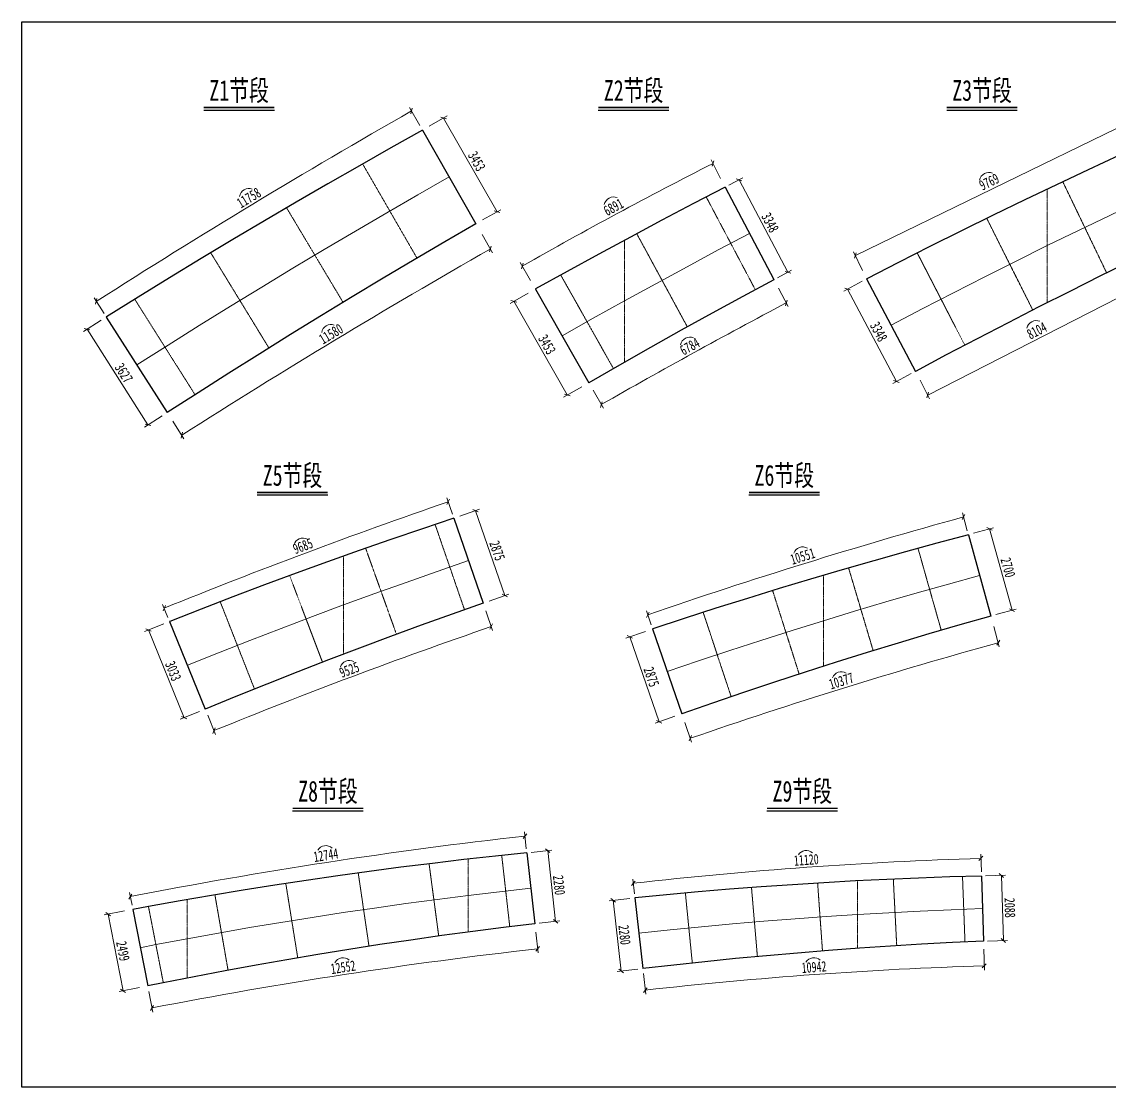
# Model space of a CAD drawing. Header units: millimetres. Extents: x -107417 to 789443, y 114680 to 345248.
# Drawn here: x -60167 to -25354, y 271695 to 305802 of the extents above; entities that cross this region are included whole.
import ezdxf
from ezdxf.enums import TextEntityAlignment as Align

# ---------------------------------------------------------------- set-up
doc = ezdxf.new("R2010")
doc.units = ezdxf.units.MM
doc.linetypes.add('CENTER2', pattern=[28.575, 19.05, -3.175, 3.175, -3.175])
doc.linetypes.add('DASHED', pattern=[0.75, 0.5, -0.25])
doc.layers.get('Defpoints').update_dxf_attribs({"color": 8})
for name, color, linetype, lineweight in [('中心线', 2, 'CENTER2', 15), ('标注', 4, 'Continuous', 13), ('标注线及字体', 2, 'Continuous', 15), ('桥 构造粗实', 1, 'Continuous', 30), ('细实线', 4, 'Continuous', 15), ('虚线', 7, 'DASHED', 15)]:
    doc.layers.add(name, color=color, linetype=linetype, lineweight=lineweight)
doc.styles.add('111', font='仿宋_GB2312.TTF', dxfattribs={"width": 0.7})
doc.dimstyles.new('200', dxfattribs={"dimscale": 0, "dimtxt": 2.5, "dimasz": 1, "dimexe": 1, "dimexo": 1, "dimgap": 0.6, "dimtad": 1, "dimdec": 0, "dimdsep": 46, "dimtxsty": '111', "dimblk": 'OBLIQUE', "dimcen": 0, "dimclrd": 4, "dimclre": 4, "dimclrt": 4, "dimadec": 1, "dimazin": 2, "dimtfac": 1, "dimtdec": 0, "dimtix": 1, "dimtmove": 2, "dimatfit": 3, "dimfxl": 4, "dimfxlon": 1, "dimtolj": 1, "dimlwd": -1, "dimlwe": -1, "dimarcsym": 0})

# ---------------------------------------------------------------- blocks, each defined once
blk = doc.blocks.new('_Oblique')
at = {"color": 0, "linetype": 'ByBlock', "lineweight": -2}
blk.add_line((-0.5, -0.5), (0.5, 0.5), dxfattribs=at)
blk = doc.blocks.new('*D18')
at = {"layer": 'Defpoints', "color": 0, "transparency": 16777216}
for p in [(-47340, 302332), (-44952, 299720), (-45630, 299333)]:
    blk.add_point(p, dxfattribs=at)
at = {"layer": '细实线', "color": 4, "transparency": 16777216}
for p, q in [((-47126, 302455), (-46547, 302785)), ((-46662, 302719), (-44952, 299720)), ((-45415, 299456), (-44836, 299786))]:
    blk.add_line(p, q, dxfattribs=at)
at = {"layer": '细实线', "color": 4, "transparency": 16777216, "xscale": 133.3333333333333, "yscale": 133.3333333333333, "zscale": 133.3333333333333}
for p, rotation in [((-46662, 302719), 119.6981168062345), ((-44952, 299720), 299.6981168062345)]:
    blk.add_blockref('_Oblique', p, dxfattribs=dict(at, rotation=rotation))
at = {"layer": '细实线', "color": 4, "transparency": 16777216, "insert": (-45600, 301337), "char_height": 333.3, "attachment_point": 5, "rotation": 299.6981, "style": '111'}
blk.add_mtext('\\A1;3453', dxfattribs=at)
blk = doc.blocks.new('*D19')
at = {"layer": 'Defpoints', "color": 0, "transparency": 16777216}
for p in [(-57457, 296353), (-55509, 293293), (-56126, 292900)]:
    blk.add_point(p, dxfattribs=at)
at = {"layer": '细实线', "color": 4, "transparency": 16777216}
for p, q in [((-57625, 296246), (-58187, 295888)), ((-58075, 295960), (-56126, 292900)), ((-55676, 293187), (-56238, 292829))]:
    blk.add_line(p, q, dxfattribs=at)
at = {"layer": '细实线', "color": 4, "transparency": 16777216, "xscale": 133.3333333333333, "yscale": 133.3333333333333, "zscale": 133.3333333333333}
for p, rotation in [((-58075, 295960), 122.4945633641406), ((-56126, 292900), 302.4945633641406)]:
    blk.add_blockref('_Oblique', p, dxfattribs=dict(at, rotation=rotation))
at = {"layer": '细实线', "color": 4, "transparency": 16777216, "insert": (-56899, 294558), "char_height": 333.3, "attachment_point": 5, "rotation": 302.4946, "style": '111'}
blk.add_mtext('\\A1;3627', dxfattribs=at)
blk = doc.blocks.new('*D20')
at = {"layer": 'Defpoints', "color": 0, "transparency": 16777216}
for p in [(-47340, 302332), (-49259, 302043), (-45630, 299333), (-57461, 296351), (-55509, 293293)]:
    blk.add_point(p, dxfattribs=at)
at = {"layer": '细实线', "color": 4, "transparency": 16777216}
for p, q in [((-47426, 302482), (-47756, 303061)), ((-57533, 296463), (-57852, 296963))]:
    blk.add_line(p, q, dxfattribs=at)
blk.add_arc((69070, 98229), 235673, 119.69812, 122.56439, dxfattribs=at)
at = {"layer": '细实线', "color": 4, "transparency": 16777216, "xscale": 133.3333333333333, "yscale": 133.3333333333333, "zscale": 133.3333333333333}
for p, rotation in [((-47690, 302946), 29.69811680623577), ((-57781, 296851), 212.564390074306)]:
    blk.add_blockref('_Oblique', p, dxfattribs=dict(at, rotation=rotation))
at = {"layer": '细实线', "color": 4, "transparency": 16777216, "insert": (-52897, 300166), "char_height": 333.3, "attachment_point": 5, "rotation": 31.1313, "style": '111'}
blk.add_mtext('11758', dxfattribs=at)
blk = doc.blocks.new('*D21')
at = {"layer": 'Defpoints', "color": 0, "transparency": 16777216}
for p in [(-47340, 302332), (-45630, 299333), (-47175, 297368), (-57457, 296353), (-55509, 293293)]:
    blk.add_point(p, dxfattribs=at)
at = {"layer": '细实线', "color": 4, "transparency": 16777216}
for p, q in [((-45433, 298989), (-45103, 298410)), ((-55333, 293018), (-54975, 292456))]:
    blk.add_line(p, q, dxfattribs=at)
blk.add_arc((71934, 93207), 236366, 119.69812, 122.49456, dxfattribs=at)
at = {"layer": '细实线', "color": 4, "transparency": 16777216, "xscale": 133.3333333333333, "yscale": 133.3333333333333, "zscale": 133.3333333333333}
for p, rotation in [((-45169, 298526), 29.69811680623446), ((-55047, 292568), 212.4945633641403)]:
    blk.add_blockref('_Oblique', p, dxfattribs=dict(at, rotation=rotation))
at = {"layer": '细实线', "color": 4, "transparency": 16777216, "insert": (-50267, 295811), "char_height": 333.3, "attachment_point": 5, "rotation": 31.0963, "style": '111'}
blk.add_mtext('11580', dxfattribs=at)
blk = doc.blocks.new('*D22')
at = {"layer": 'Defpoints', "color": 0, "transparency": 16777216}
for p in [(-37653, 300505), (-35639, 297784), (-36087, 297547)]:
    blk.add_point(p, dxfattribs=at)
at = {"layer": '细实线', "color": 4, "transparency": 16777216}
for p, q in [((-37535, 300568), (-37088, 300805)), ((-37205, 300742), (-35639, 297784)), ((-35969, 297609), (-35521, 297846))]:
    blk.add_line(p, q, dxfattribs=at)
at = {"layer": '细实线', "color": 4, "transparency": 16777216, "xscale": 133.3333333333333, "yscale": 133.3333333333333, "zscale": 133.3333333333333}
for p, rotation in [((-37205, 300742), 117.8951063882122), ((-35639, 297784), 297.8951063882122)]:
    blk.add_blockref('_Oblique', p, dxfattribs=dict(at, rotation=rotation))
at = {"layer": '细实线', "color": 4, "transparency": 16777216, "insert": (-36211, 299375), "char_height": 333.3, "attachment_point": 5, "rotation": 297.8951, "style": '111'}
blk.add_mtext('\\A1;3348', dxfattribs=at)
blk = doc.blocks.new('*D23')
at = {"layer": 'Defpoints', "color": 0, "transparency": 16777216}
for p in [(-43725, 297247), (-42015, 294248), (-42704, 293855)]:
    blk.add_point(p, dxfattribs=at)
at = {"layer": '细实线', "color": 4, "transparency": 16777216}
for p, q in [((-43951, 297118), (-44530, 296788)), ((-44415, 296854), (-42704, 293855)), ((-42241, 294119), (-42820, 293789))]:
    blk.add_line(p, q, dxfattribs=at)
at = {"layer": '细实线', "color": 4, "transparency": 16777216, "xscale": 133.3333333333333, "yscale": 133.3333333333333, "zscale": 133.3333333333333}
for p, rotation in [((-44415, 296854), 119.6981168062361), ((-42704, 293855), 299.6981168062361)]:
    blk.add_blockref('_Oblique', p, dxfattribs=dict(at, rotation=rotation))
at = {"layer": '细实线', "color": 4, "transparency": 16777216, "insert": (-43352, 295472), "char_height": 333.3, "attachment_point": 5, "rotation": 299.6981, "style": '111'}
blk.add_mtext('\\A1;3453', dxfattribs=at)
blk = doc.blocks.new('*D24')
at = {"layer": 'Defpoints', "color": 0, "transparency": 16777216}
for p in [(-37653, 300505), (-41327, 299543), (-36140, 297519), (-43725, 297247), (-42015, 294248)]:
    blk.add_point(p, dxfattribs=at)
at = {"layer": '细实线', "color": 4, "transparency": 16777216}
for p, q in [((-37797, 300789), (-38098, 301384)), ((-43879, 297516), (-44209, 298095))]:
    blk.add_line(p, q, dxfattribs=at)
blk.add_arc((25559, 175769), 140690, 116.87442, 119.69812, dxfattribs=at)
at = {"layer": '细实线', "color": 4, "transparency": 16777216, "xscale": 133.3333333333333, "yscale": 133.3333333333333, "zscale": 133.3333333333333}
for p, rotation in [((-38038, 301265), 26.8744215149569), ((-44143, 297979), 209.6981168062361)]:
    blk.add_blockref('_Oblique', p, dxfattribs=dict(at, rotation=rotation))
at = {"layer": '细实线', "color": 4, "transparency": 16777216, "insert": (-41224, 299870), "char_height": 333.3, "attachment_point": 5, "rotation": 28.2863, "style": '111'}
blk.add_mtext('6891', dxfattribs=at)
blk = doc.blocks.new('*D25')
at = {"layer": 'Defpoints', "color": 0, "transparency": 16777216}
for p in [(-55436, 286607), (-54294, 283798), (-54968, 283524)]:
    blk.add_point(p, dxfattribs=at)
at = {"layer": '细实线', "color": 4, "transparency": 16777216}
for p, q in [((-55616, 286534), (-56233, 286283)), ((-56110, 286333), (-54968, 283524)), ((-54474, 283725), (-55092, 283474))]:
    blk.add_line(p, q, dxfattribs=at)
at = {"layer": '细实线', "color": 4, "transparency": 16777216, "xscale": 133.3333333333333, "yscale": 133.3333333333333, "zscale": 133.3333333333333}
for p, rotation in [((-56110, 286333), 112.1175368240467), ((-54968, 283524), 292.1175368240467)]:
    blk.add_blockref('_Oblique', p, dxfattribs=dict(at, rotation=rotation))
at = {"layer": '细实线', "color": 4, "transparency": 16777216, "insert": (-55318, 285019), "char_height": 333.3, "attachment_point": 5, "rotation": 292.1175, "style": '111'}
blk.add_mtext('\\A1;3033', dxfattribs=at)
blk = doc.blocks.new('*D26')
at = {"layer": 'Defpoints', "color": 0, "transparency": 16777216}
for p in [(-46334, 289912), (-44703, 287433), (-45396, 287194)]:
    blk.add_point(p, dxfattribs=at)
at = {"layer": '细实线', "color": 4, "transparency": 16777216}
for p, q in [((-46145, 289977), (-45514, 290195)), ((-45640, 290151), (-44703, 287433)), ((-45207, 287259), (-44577, 287477))]:
    blk.add_line(p, q, dxfattribs=at)
at = {"layer": '细实线', "color": 4, "transparency": 16777216, "xscale": 133.3333333333333, "yscale": 133.3333333333333, "zscale": 133.3333333333333}
for p, rotation in [((-45640, 290151), 109.031363218315), ((-44703, 287433), 289.031363218315)]:
    blk.add_blockref('_Oblique', p, dxfattribs=dict(at, rotation=rotation))
at = {"layer": '细实线', "color": 4, "transparency": 16777216, "insert": (-44946, 288870), "char_height": 333.3, "attachment_point": 5, "rotation": 289.0314, "style": '111'}
blk.add_mtext('\\A1;2875', dxfattribs=at)
blk = doc.blocks.new('*D27')
at = {"layer": 'Defpoints', "color": 0, "transparency": 16777216}
for p in [(-29865, 289382), (-28466, 286967), (-29145, 286779)]:
    blk.add_point(p, dxfattribs=at)
at = {"layer": '细实线', "color": 4, "transparency": 16777216}
for p, q in [((-29700, 289427), (-29058, 289605)), ((-29186, 289569), (-28466, 286967)), ((-28980, 286825), (-28338, 287003))]:
    blk.add_line(p, q, dxfattribs=at)
at = {"layer": '细实线', "color": 4, "transparency": 16777216, "xscale": 133.3333333333333, "yscale": 133.3333333333333, "zscale": 133.3333333333333}
for p, rotation in [((-29186, 289569), 105.4633105180133), ((-28466, 286967), 285.4633105180133)]:
    blk.add_blockref('_Oblique', p, dxfattribs=dict(at, rotation=rotation))
at = {"layer": '细实线', "color": 4, "transparency": 16777216, "insert": (-28596, 288332), "char_height": 333.3, "attachment_point": 5, "rotation": 285.4633, "style": '111'}
blk.add_mtext('\\A1;2700', dxfattribs=at)
blk = doc.blocks.new('*D28')
at = {"layer": 'Defpoints', "color": 0, "transparency": 16777216}
for p in [(-39973, 286366), (-39767, 283396), (-39036, 283648)]:
    blk.add_point(p, dxfattribs=at)
at = {"layer": '细实线', "color": 4, "transparency": 16777216}
for p, q in [((-40200, 286287), (-40831, 286070)), ((-40705, 286114), (-39767, 283396)), ((-39263, 283570), (-39893, 283352))]:
    blk.add_line(p, q, dxfattribs=at)
at = {"layer": '细实线', "color": 4, "transparency": 16777216, "xscale": 133.3333333333333, "yscale": 133.3333333333333, "zscale": 133.3333333333333}
for p, rotation in [((-40705, 286114), 109.031363218315), ((-39767, 283396), 289.031363218315)]:
    blk.add_blockref('_Oblique', p, dxfattribs=dict(at, rotation=rotation))
at = {"layer": '细实线', "color": 4, "transparency": 16777216, "insert": (-40010, 284832), "char_height": 333.3, "attachment_point": 5, "rotation": 289.0314, "style": '111'}
blk.add_mtext('\\A1;2875', dxfattribs=at)
blk = doc.blocks.new('*D31')
at = {"layer": 'Defpoints', "color": 0, "transparency": 16777216}
for p in [(-46334, 289912), (-49525, 289370), (-45400, 287193), (-55436, 286607), (-54294, 283798)]:
    blk.add_point(p, dxfattribs=at)
at = {"layer": '细实线', "color": 4, "transparency": 16777216}
for p, q in [((-46377, 290038), (-46557, 290561)), ((-55486, 286731), (-55658, 287153))]:
    blk.add_line(p, q, dxfattribs=at)
blk.add_arc((10413, 124583), 175350, 108.94409, 112.11754, dxfattribs=at)
at = {"layer": '细实线', "color": 4, "transparency": 16777216, "xscale": 133.3333333333333, "yscale": 133.3333333333333, "zscale": 133.3333333333333}
for p, rotation in [((-46513, 290435), 18.94408774414351), ((-55607, 287029), 202.1175368240472)]:
    blk.add_blockref('_Oblique', p, dxfattribs=dict(at, rotation=rotation))
at = {"layer": '细实线', "color": 4, "transparency": 16777216, "insert": (-51168, 289019), "char_height": 333.3, "attachment_point": 5, "rotation": 20.5308, "style": '111'}
blk.add_mtext('9685', dxfattribs=at)
blk = doc.blocks.new('*D32')
at = {"layer": 'Defpoints', "color": 0, "transparency": 16777216}
for p in [(-46334, 289912), (-45396, 287194), (-55436, 286607), (-48027, 285417), (-54294, 283798)]:
    blk.add_point(p, dxfattribs=at)
at = {"layer": '细实线', "color": 4, "transparency": 16777216}
for p, q in [((-45311, 286946), (-45094, 286316)), ((-54215, 283604), (-53964, 282986))]:
    blk.add_line(p, q, dxfattribs=at)
blk.add_arc((12275, 120001), 176065, 109.03136, 112.11754, dxfattribs=at)
at = {"layer": '细实线', "color": 4, "transparency": 16777216, "xscale": 133.3333333333333, "yscale": 133.3333333333333, "zscale": 133.3333333333333}
for p, rotation in [((-45137, 286442), 19.03136321831502), ((-54015, 283110), 202.1175368240472)]:
    blk.add_blockref('_Oblique', p, dxfattribs=dict(at, rotation=rotation))
at = {"layer": '细实线', "color": 4, "transparency": 16777216, "insert": (-49682, 285059), "char_height": 333.3, "attachment_point": 5, "rotation": 20.5745, "style": '111'}
blk.add_mtext('9525', dxfattribs=at)
blk = doc.blocks.new('*D33')
at = {"layer": 'Defpoints', "color": 0, "transparency": 16777216}
for p in [(-29865, 289382), (-33922, 288823), (-29147, 286779), (-39973, 286366), (-39036, 283648)]:
    blk.add_point(p, dxfattribs=at)
at = {"layer": '细实线', "color": 4, "transparency": 16777216}
for p, q in [((-29900, 289510), (-30057, 290078)), ((-40017, 286492), (-40172, 286942))]:
    blk.add_line(p, q, dxfattribs=at)
blk.add_arc((14596, 128167), 167823, 105.41796, 109.03136, dxfattribs=at)
at = {"layer": '细实线', "color": 4, "transparency": 16777216, "xscale": 133.3333333333333, "yscale": 133.3333333333333, "zscale": 133.3333333333333}
for p, rotation in [((-30021, 289950), 15.41796055504426), ((-40129, 286816), 199.031363218315)]:
    blk.add_blockref('_Oblique', p, dxfattribs=dict(at, rotation=rotation))
at = {"layer": '细实线', "color": 4, "transparency": 16777216, "insert": (-35170, 288691), "char_height": 333.3, "attachment_point": 5, "rotation": 17.2247, "style": '111'}
blk.add_mtext('10551', dxfattribs=at)
blk = doc.blocks.new('*D34')
at = {"layer": 'Defpoints', "color": 0, "transparency": 16777216}
for p in [(-29865, 289382), (-29145, 286779), (-39973, 286366), (-32215, 284973), (-39036, 283648)]:
    blk.add_point(p, dxfattribs=at)
at = {"layer": '细实线', "color": 4, "transparency": 16777216}
for p, q in [((-29051, 286439), (-28873, 285796)), ((-38940, 283369), (-38722, 282738))]:
    blk.add_line(p, q, dxfattribs=at)
blk.add_arc((15289, 126156), 165770, 105.46331, 109.03136, dxfattribs=at)
at = {"layer": '细实线', "color": 4, "transparency": 16777216, "xscale": 133.3333333333333, "yscale": 133.3333333333333, "zscale": 133.3333333333333}
for p, rotation in [((-28908, 285925), 15.46331051801299), ((-38766, 282865), 199.031363218315)]:
    blk.add_blockref('_Oblique', p, dxfattribs=dict(at, rotation=rotation))
at = {"layer": '细实线', "color": 4, "transparency": 16777216, "insert": (-33932, 284699), "char_height": 333.3, "attachment_point": 5, "rotation": 17.2473, "style": '111'}
blk.add_mtext('10377', dxfattribs=at)
blk = doc.blocks.new('*D37')
at = {"layer": 'Defpoints', "color": 0, "transparency": 16777216}
for p in [(-41234, 277679), (-40540, 277757), (-40284, 275492)]:
    blk.add_point(p, dxfattribs=at)
at = {"layer": '细实线', "color": 4, "transparency": 16777216}
for p, q in [((-40704, 277739), (-41367, 277664)), ((-40979, 275413), (-41234, 277679)), ((-40449, 275473), (-41111, 275399))]:
    blk.add_line(p, q, dxfattribs=at)
at = {"layer": '细实线', "color": 4, "transparency": 16777216, "xscale": 133.3333333333333, "yscale": 133.3333333333333, "zscale": 133.3333333333333}
for p, rotation in [((-41234, 277679), 96.43028203833688), ((-40979, 275413), 276.4302820383369)]:
    blk.add_blockref('_Oblique', p, dxfattribs=dict(at, rotation=rotation))
at = {"layer": '细实线', "color": 4, "transparency": 16777216, "insert": (-40870, 276573), "char_height": 333.3, "attachment_point": 5, "rotation": 276.4303, "style": '111'}
blk.add_mtext('\\A1;2280', dxfattribs=at)
blk = doc.blocks.new('*D38')
at = {"layer": 'Defpoints', "color": 0, "transparency": 16777216}
for p in [(-29444, 278457), (-29380, 276370), (-28742, 276390)]:
    blk.add_point(p, dxfattribs=at)
at = {"layer": '细实线', "color": 4, "transparency": 16777216}
for p, q in [((-29311, 278461), (-28672, 278480)), ((-28806, 278476), (-28742, 276390)), ((-29247, 276374), (-28608, 276394))]:
    blk.add_line(p, q, dxfattribs=at)
at = {"layer": '细实线', "color": 4, "transparency": 16777216, "xscale": 133.3333333333333, "yscale": 133.3333333333333, "zscale": 133.3333333333333}
for p, rotation in [((-28806, 278476), 91.76055921980644), ((-28742, 276390), 271.7605592198065)]:
    blk.add_blockref('_Oblique', p, dxfattribs=dict(at, rotation=rotation))
at = {"layer": '细实线', "color": 4, "transparency": 16777216, "insert": (-28535, 277440), "char_height": 333.3, "attachment_point": 5, "rotation": 271.7606, "style": '111'}
blk.add_mtext('\\A1;2088', dxfattribs=at)
blk = doc.blocks.new('*D57')
at = {"layer": 'Defpoints', "color": 0, "transparency": 16777216}
for p in [(-46641, 279424), (-44001, 279197), (-56612, 277389), (-43746, 276931), (-56135, 274937)]:
    blk.add_point(p, dxfattribs=at)
at = {"layer": '细实线', "color": 4, "transparency": 16777216}
for p, q in [((-44016, 279329), (-44077, 279869)), ((-56638, 277520), (-56717, 277929))]:
    blk.add_line(p, q, dxfattribs=at)
blk.add_arc((-26177, 121048), 159693, 96.43028, 101.01594, dxfattribs=at)
at = {"layer": '细实线', "color": 4, "transparency": 16777216, "xscale": 133.3333333333333, "yscale": 133.3333333333333, "zscale": 133.3333333333333}
for p, rotation in [((-44062, 279736), 6.43028203833708), ((-56692, 277798), 191.0159443170379)]:
    blk.add_blockref('_Oblique', p, dxfattribs=dict(at, rotation=rotation))
at = {"layer": '细实线', "color": 4, "transparency": 16777216, "insert": (-50432, 279126), "char_height": 333.3, "attachment_point": 5, "rotation": 8.7231, "style": '111'}
blk.add_mtext('12744', dxfattribs=at)
blk = doc.blocks.new('*D58')
at = {"layer": 'Defpoints', "color": 0, "transparency": 16777216}
for p in [(-44001, 279197), (-56612, 277389), (-43746, 276931), (-47786, 275605), (-56135, 274937)]:
    blk.add_point(p, dxfattribs=at)
at = {"layer": '细实线', "color": 4, "transparency": 16777216}
for p, q in [((-43715, 276657), (-43640, 275994)), ((-56100, 274757), (-55972, 274102))]:
    blk.add_line(p, q, dxfattribs=at)
blk.add_arc((-26177, 121048), 156061, 96.43028, 101.01594, dxfattribs=at)
at = {"layer": '细实线', "color": 4, "transparency": 16777216, "xscale": 133.3333333333333, "yscale": 133.3333333333333, "zscale": 133.3333333333333}
for p, rotation in [((-43655, 276127), 6.43028203833708), ((-55998, 274233), 191.0159443170379)]:
    blk.add_blockref('_Oblique', p, dxfattribs=dict(at, rotation=rotation))
at = {"layer": '细实线', "color": 4, "transparency": 16777216, "insert": (-49881, 275536), "char_height": 333.3, "attachment_point": 5, "rotation": 8.7231, "style": '111'}
blk.add_mtext('12552', dxfattribs=at)
blk = doc.blocks.new('*D59')
at = {"layer": 'Defpoints', "color": 0, "transparency": 16777216}
for p in [(-57400, 277236), (-56612, 277389), (-56135, 274937)]:
    blk.add_point(p, dxfattribs=at)
at = {"layer": '细实线', "color": 4, "transparency": 16777216}
for p, q in [((-56877, 277338), (-57531, 277211)), ((-56923, 274783), (-57400, 277236)), ((-56399, 274885), (-57054, 274758))]:
    blk.add_line(p, q, dxfattribs=at)
at = {"layer": '细实线', "color": 4, "transparency": 16777216, "xscale": 133.3333333333333, "yscale": 133.3333333333333, "zscale": 133.3333333333333}
for p, rotation in [((-57400, 277236), 101.0159443170379), ((-56923, 274783), 281.0159443170378)]:
    blk.add_blockref('_Oblique', p, dxfattribs=dict(at, rotation=rotation))
at = {"layer": '细实线', "color": 4, "transparency": 16777216, "insert": (-56927, 276055), "char_height": 333.3, "attachment_point": 5, "rotation": 281.0159, "style": '111'}
blk.add_mtext('\\A1;2499', dxfattribs=at)
blk = doc.blocks.new('*D60')
at = {"layer": 'Defpoints', "color": 0, "transparency": 16777216}
for p in [(-44001, 279197), (-43746, 276931), (-43076, 277006)]:
    blk.add_point(p, dxfattribs=at)
at = {"layer": '细实线', "color": 4, "transparency": 16777216}
for p, q in [((-43861, 279212), (-43199, 279287)), ((-43331, 279272), (-43076, 277006)), ((-43606, 276947), (-42944, 277021))]:
    blk.add_line(p, q, dxfattribs=at)
at = {"layer": '细实线', "color": 4, "transparency": 16777216, "xscale": 133.3333333333333, "yscale": 133.3333333333333, "zscale": 133.3333333333333}
for p, rotation in [((-43331, 279272), 96.43028203833688), ((-43076, 277006), 276.4302820383369)]:
    blk.add_blockref('_Oblique', p, dxfattribs=dict(at, rotation=rotation))
at = {"layer": '细实线', "color": 4, "transparency": 16777216, "insert": (-42967, 278166), "char_height": 333.3, "attachment_point": 5, "rotation": 276.4303, "style": '111'}
blk.add_mtext('\\A1;2280', dxfattribs=at)
blk = doc.blocks.new('*D74')
at = {"layer": 'Defpoints', "color": 0, "transparency": 16777216}
for p in [(-37653, 300505), (-36087, 297547), (-43725, 297247), (-37678, 295738), (-42015, 294248)]:
    blk.add_point(p, dxfattribs=at)
at = {"layer": '细实线', "color": 4, "transparency": 16777216}
for p, q in [((-35943, 297274), (-35631, 296685)), ((-41879, 294010), (-41549, 293431))]:
    blk.add_line(p, q, dxfattribs=at)
blk.add_arc((64783, 106997), 214760, 117.89511, 119.69812, dxfattribs=at)
at = {"layer": '细实线', "color": 4, "transparency": 16777216, "xscale": 133.3333333333333, "yscale": 133.3333333333333, "zscale": 133.3333333333333}
for p, rotation in [((-35693, 296802), 27.89510638821222), ((-41615, 293547), 209.6981168062361)]:
    blk.add_blockref('_Oblique', p, dxfattribs=dict(at, rotation=rotation))
at = {"layer": '细实线', "color": 4, "transparency": 16777216, "insert": (-38782, 295407), "char_height": 333.3, "attachment_point": 5, "rotation": 28.7966, "style": '111'}
blk.add_mtext('6784', dxfattribs=at)
blk = doc.blocks.new('*D75')
at = {"layer": 'Defpoints', "color": 0, "transparency": 16777216}
for p in [(-32616, 278887), (-29444, 278457), (-40540, 277757), (-29380, 276370), (-40284, 275492)]:
    blk.add_point(p, dxfattribs=at)
at = {"layer": '细实线', "color": 4, "transparency": 16777216}
for p, q in [((-29448, 278590), (-29466, 279154)), ((-40555, 277890), (-40607, 278356))]:
    blk.add_line(p, q, dxfattribs=at)
blk.add_arc((-25254, 142126), 136959, 91.76056, 96.43028, dxfattribs=at)
at = {"layer": '细实线', "color": 4, "transparency": 16777216, "xscale": 133.3333333333333, "yscale": 133.3333333333333, "zscale": 133.3333333333333}
for p, rotation in [((-29462, 279020), 1.760559219772952), ((-40592, 278223), 186.430282038337)]:
    blk.add_blockref('_Oblique', p, dxfattribs=dict(at, rotation=rotation))
at = {"layer": '细实线', "color": 4, "transparency": 16777216, "insert": (-35052, 278973), "char_height": 333.3, "attachment_point": 5, "rotation": 4.0954, "style": '111'}
blk.add_mtext('11120', dxfattribs=at)
blk = doc.blocks.new('*D76')
at = {"layer": 'Defpoints', "color": 0, "transparency": 16777216}
for p in [(-29444, 278457), (-40540, 277757), (-29380, 276370), (-40284, 275492), (-32979, 275421)]:
    blk.add_point(p, dxfattribs=at)
at = {"layer": '细实线', "color": 4, "transparency": 16777216}
for p, q in [((-29372, 276114), (-29352, 275448)), ((-40267, 275334), (-40192, 274672))]:
    blk.add_line(p, q, dxfattribs=at)
blk.add_arc((-25254, 142126), 133518, 91.76056, 96.43028, dxfattribs=at)
at = {"layer": '细实线', "color": 4, "transparency": 16777216, "xscale": 133.3333333333333, "yscale": 133.3333333333333, "zscale": 133.3333333333333}
for p, rotation in [((-29356, 275581), 1.760559219772952), ((-40207, 274804), 186.430282038337)]:
    blk.add_blockref('_Oblique', p, dxfattribs=dict(at, rotation=rotation))
at = {"layer": '细实线', "color": 4, "transparency": 16777216, "insert": (-34806, 275541), "char_height": 333.3, "attachment_point": 5, "rotation": 4.0954, "style": '111'}
blk.add_mtext('10942', dxfattribs=at)
blk = doc.blocks.new('*D119')
at = {"layer": 'Defpoints', "color": 0, "transparency": 16777216}
for p in [(-24702, 302591), (-24339, 301844), (-33118, 297572)]:
    blk.add_point(p, dxfattribs=at)
at = {"layer": '细实线', "color": 4, "transparency": 16777216}
for p, q in [((-33482, 298319), (-24702, 302591)), ((-24469, 302112), (-24761, 302711)), ((-33248, 297840), (-33540, 298439))]:
    blk.add_line(p, q, dxfattribs=at)
at = {"layer": '细实线', "color": 4, "transparency": 16777216, "xscale": 133.3333333333333, "yscale": 133.3333333333333, "zscale": 133.3333333333333}
for p, rotation in [((-24702, 302591), 25.94658387702124), ((-33482, 298319), 205.9465838770213)]:
    blk.add_blockref('_Oblique', p, dxfattribs=dict(at, rotation=rotation))
at = {"layer": '细实线', "color": 4, "transparency": 16777216, "insert": (-29200, 300677), "char_height": 333.3, "attachment_point": 5, "rotation": 25.9466, "style": '111'}
blk.add_mtext('\\A1;9769', dxfattribs=at)
blk = doc.blocks.new('*D120')
at = {"layer": 'Defpoints', "color": 0, "transparency": 16777216}
for p in [(-33122, 297570), (-33734, 297246), (-31556, 294611)]:
    blk.add_point(p, dxfattribs=at)
at = {"layer": '细实线', "color": 4, "transparency": 16777216}
for p, q in [((-33262, 297495), (-33852, 297183)), ((-32168, 294287), (-33734, 297246)), ((-31696, 294537), (-32285, 294225))]:
    blk.add_line(p, q, dxfattribs=at)
at = {"layer": '细实线', "color": 4, "transparency": 16777216, "xscale": 133.3333333333333, "yscale": 133.3333333333333, "zscale": 133.3333333333333}
for p, rotation in [((-33734, 297246), 117.8951063882118), ((-32168, 294287), 297.8951063882118)]:
    blk.add_blockref('_Oblique', p, dxfattribs=dict(at, rotation=rotation))
at = {"layer": '细实线', "color": 4, "transparency": 16777216, "insert": (-32733, 295882), "char_height": 333.3, "attachment_point": 5, "rotation": 297.8951, "style": '111'}
blk.add_mtext('\\A1;3348', dxfattribs=at)
blk = doc.blocks.new('*D122')
at = {"layer": 'Defpoints', "color": 0, "transparency": 16777216}
for p in [(-24339, 298298), (-31556, 294611), (-31167, 293850)]:
    blk.add_point(p, dxfattribs=at)
at = {"layer": '细实线', "color": 4, "transparency": 16777216}
for p, q in [((-24193, 298011), (-23889, 297418)), ((-23950, 297536), (-31167, 293850)), ((-31409, 294325), (-31106, 293731))]:
    blk.add_line(p, q, dxfattribs=at)
at = {"layer": '细实线', "color": 4, "transparency": 16777216, "xscale": 133.3333333333333, "yscale": 133.3333333333333, "zscale": 133.3333333333333}
for p, rotation in [((-23950, 297536), 27.05714336520671), ((-31167, 293850), 207.0571433652068)]:
    blk.add_blockref('_Oblique', p, dxfattribs=dict(at, rotation=rotation))
at = {"layer": '细实线', "color": 4, "transparency": 16777216, "insert": (-27671, 295913), "char_height": 333.3, "attachment_point": 5, "rotation": 27.0571, "style": '111'}
blk.add_mtext('\\A1;8104', dxfattribs=at)

msp = doc.modelspace()

# ---------------------------------------------------------------- linework, layer by layer
at = {"color": 4}
for p, q in [((-54342.1, 302976.3), (-52081.5, 302976.3)), ((-41711.6, 302976.3), (-39451, 302976.3)), ((-30558.8, 302976.3), (-28298.2, 302976.3)), ((-52631.6, 290653.8), (-50371, 290653.8)), ((-36888.8, 290653.8), (-34628.2, 290653.8)), ((-51496.9, 280543), (-49236.3, 280543)), ((-36311.4, 280543), (-34050.8, 280543))]:
    msp.add_line(p, q, dxfattribs=at)
at = {"color": 6, "const_width": 48}
for points in [[(-54342.1, 303056.3), (-52081.5, 303056.3)], [(-41711.6, 303056.3), (-39451, 303056.3)], [(-30558.8, 303056.3), (-28298.2, 303056.3)], [(-52631.6, 290733.8), (-50371, 290733.8)], [(-36888.8, 290733.8), (-34628.2, 290733.8)], [(-51496.9, 280623), (-49236.3, 280623)], [(-36311.4, 280623), (-34050.8, 280623)]]:
    msp.add_lwpolyline(points, dxfattribs=at)
at = {"layer": 'Defpoints'}
msp.add_lwpolyline([(-60167.4, 305801.8), (-8834, 305801.8), (-8834, 271695.1), (-60167.4, 271695.1)], close=True, dxfattribs=at)
at = {"layer": '中心线', "color": 2, "ltscale": 0.2}
for p, q in [((-25436, 297760.4), (-26841.3, 300678.7)), ((-27802.7, 296573.2), (-29274.8, 299505.4)), ((-38859.6, 296033.6), (-40480.4, 299018.4)), ((-54115.7, 298403.2), (-52253.8, 295357.5)), ((-41226, 294700.4), (-42914.1, 297696)), ((-49158.5, 288945.5), (-48171.5, 286193.1)), ((-33698.6, 288318.3), (-32910.6, 285666.4)), ((-51590.7, 288070.8), (-50539.4, 285297.4)), ((-36129.7, 287593.1), (-35279.5, 284916.4)), ((-44802, 279113.3), (-44545.1, 276833.8)), ((-46819.5, 276534.9), (-47127.7, 278848.7)), ((-34534.2, 276056.5), (-34690, 278229.4)), ((-32266.8, 278357.3), (-32157.5, 276223.6)), ((-53984, 277855.1), (-53563.1, 275438.3)), ((-56111.5, 277482.6), (-55635.7, 275038.4))]:
    msp.add_line(p, q, dxfattribs=at)
at = {"layer": '标注', "ltscale": 550}
for points in [[(-46484.8, 300832.8), (-47484.8, 300262.5), (-48484.8, 299685.3), (-49484.8, 299101.3), (-50484.8, 298510.4), (-51484.8, 297912.8), (-52484.8, 297308.3), (-53484.8, 296697), (-54484.8, 296078.8), (-55484.8, 295453.8), (-56484.8, 294822), (-56484.8, 294822)], [(-24338.7, 300079.5), (-25338.7, 299604.8), (-26338.7, 299123.3), (-27338.7, 298634.9), (-28338.7, 298139.7), (-29338.7, 297637.6), (-30338.7, 297128.8), (-31338.7, 296613.1), (-32338.7, 296090.5), (-32338.7, 296090.5)], [(-36870.1, 299026), (-37870, 298496.7), (-38870, 297960.5), (-39870, 297417.4), (-40870, 296867.6), (-41870, 296310.9), (-42870, 295747.4)], [(-45865.1, 288552.9), (-46865.1, 288208), (-47865.1, 287856.2), (-48865.1, 287497.6), (-49865.1, 287132.2), (-50865.1, 286759.9), (-51865.1, 286380.8), (-52865.1, 285994.9), (-53865.1, 285602.2), (-54865.1, 285202.6), (-54865.1, 285202.6)], [(-29504.6, 288080.5), (-30504.6, 287803.8), (-31504.6, 287520.4), (-32504.6, 287230.1), (-33504.6, 286933), (-34504.6, 286629), (-35504.6, 286318.2), (-36504.6, 286000.6), (-37504.6, 285676.1), (-38504.6, 285344.9), (-39504.6, 285006.8), (-39504.6, 285006.8)], [(-43873.6, 278063.7), (-44873.6, 277951), (-45873.6, 277831.5), (-46873.6, 277705.1), (-47873.6, 277571.9), (-48873.6, 277431.9), (-49873.6, 277285), (-50873.6, 277131.4), (-51873.6, 276970.8), (-52873.6, 276803.5), (-53873.6, 276629.3), (-54873.6, 276448.3), (-55873.6, 276260.5), (-56373.6, 276163.1)], [(-29412.1, 277413.5), (-29412.1, 277413.5), (-30412.1, 277375.9), (-31412.1, 277331.5), (-32412.1, 277280.3), (-33412.1, 277222.2), (-34412.1, 277157.3), (-35412.1, 277085.6), (-36412.1, 277007), (-37412.1, 276921.7), (-38412.1, 276829.4), (-39412.1, 276730.4), (-40412.1, 276624.5), (-40412.1, 276624.5)]]:
    msp.add_lwpolyline(points, dxfattribs=at)
at = {"layer": '桥 构造粗实'}
for p, q in [((-47340, 302332.3), (-45629.6, 299333.3)), ((-37653.1, 300505.3), (-36087, 297546.8)), ((-33121.8, 297569.8), (-31555.7, 294611.3)), ((-43725.3, 297246.9), (-42014.8, 294247.9)), ((-57461.1, 296350.6), (-55508.6, 293293.4)), ((-46333.8, 289911.9), (-45396.3, 287194)), ((-29864.6, 289381.6), (-29144.7, 286779.4)), ((-55436, 286607.3), (-54294.2, 283797.9)), ((-39973.4, 286365.7), (-39035.9, 283647.8)), ((-44001.2, 279196.6), (-43745.9, 276930.9)), ((-29444.2, 278456.7), (-29380, 276370.1)), ((-40539.8, 277757.4), (-40284.5, 275491.7)), ((-56612.3, 277389.5), (-56134.8, 274936.8))]:
    msp.add_line(p, q, dxfattribs=at)
for points in [[(-47340, 302332.3), (-48348.2, 301767.4), (-49360.3, 301193.3), (-50372.4, 300612.4), (-51384.5, 300024.5), (-52396.6, 299429.8), (-53408.8, 298828.2), (-54420.9, 298219.7), (-55433, 297604.4), (-56445.2, 296982.1), (-57457.3, 296353), (-57461.1, 296350.6)], [(-24338.7, 301843.6), (-25022.4, 301530.2), (-26034.3, 301059.6), (-27046.1, 300582), (-28058, 300097.6), (-29070, 299606.2), (-30081.9, 299108), (-31093.9, 298602.8), (-32105.8, 298090.8), (-33117.8, 297571.9), (-33121.8, 297569.8)], [(-37653.1, 300505.3), (-38661.2, 299981.6), (-39673.2, 299448.8), (-40685.2, 298909.2), (-41697.3, 298362.7), (-42709.3, 297809.4), (-43721.4, 297249.1), (-43725.3, 297246.9)], [(-45629.6, 299333.3), (-45633.4, 299331.1), (-46621.3, 298757.6), (-47609.2, 298177.3), (-48597.1, 297590.2), (-49585, 296996.4), (-50572.9, 296395.7), (-51560.8, 295788.3), (-52548.7, 295174.2), (-53536.5, 294553.2), (-54524.4, 293925.5), (-55508.6, 293293.4)], [(-24338.7, 298297.5), (-24643.1, 298150), (-25631.3, 297664.5), (-26619.4, 297172.2), (-27607.4, 296673.1), (-28595.5, 296167.3), (-29583.5, 295654.7), (-30571.6, 295135.3), (-31555.7, 294611.3)], [(-36087, 297546.8), (-36090.9, 297544.7), (-37078.9, 297011.8), (-38066.9, 296472.1), (-39054.9, 295925.6), (-40042.8, 295372.4), (-41030.8, 294812.4), (-42014.8, 294247.9)], [(-46333.8, 289911.9), (-47340.8, 289573.7), (-48352, 289227.3), (-49363.3, 288874), (-50374.6, 288513.7), (-51386, 288146.5), (-52397.4, 287772.5), (-53408.8, 287391.5), (-54420.3, 287003.7), (-55431.8, 286608.9), (-55436, 286607.3)], [(-29864.6, 289381.6), (-30871, 289112.3), (-31881.7, 288834.9), (-32892.5, 288550.6), (-33903.3, 288259.3), (-34914.1, 287961.2), (-35925, 287656.2), (-36936, 287344.3), (-37947, 287025.5), (-38958.1, 286699.7), (-39969.2, 286367.1), (-39973.4, 286365.7)], [(-45396.3, 287194), (-45400.5, 287192.6), (-46389.3, 286842.2), (-47378.1, 286485.1), (-48366.8, 286121.3), (-49355.5, 285750.7), (-50344.1, 285373.3), (-51332.7, 284989.2), (-52321.3, 284598.3), (-53309.8, 284200.6), (-54294.2, 283797.9)], [(-29144.7, 286779.4), (-29148.8, 286778.2), (-30138.2, 286495.4), (-31127.5, 286205.9), (-32116.8, 285909.6), (-33106, 285606.6), (-34095.1, 285296.8), (-35084.2, 284980.2), (-36073.2, 284656.9), (-37062.2, 284326.8), (-38051.2, 283990), (-39035.9, 283647.8)], [(-44001.2, 279196.6), (-45006.1, 279092.1), (-46014.8, 278980.3), (-47023.7, 278861.7), (-48032.6, 278736.1), (-49041.6, 278603.7), (-50050.8, 278464.3), (-51060, 278318.1), (-52069.3, 278164.9), (-53078.7, 278004.9), (-54088.2, 277837.9), (-55097.8, 277664.1), (-56107.4, 277483.3), (-56612.3, 277389.5)], [(-29444.2, 278456.7), (-29447.8, 278456.6), (-30455.2, 278427.5), (-31462.8, 278391.5), (-32470.5, 278348.7), (-33478.3, 278298.9), (-34486.2, 278242.3), (-35494.3, 278178.8), (-36502.4, 278108.3), (-37510.6, 278031), (-38519, 277946.8), (-39527.4, 277855.8), (-40536, 277757.8), (-40539.8, 277757.4)], [(-43745.9, 276930.9), (-43749.7, 276930.5), (-44741.1, 276809.9), (-45732.3, 276682.6), (-46723.5, 276548.6), (-47714.5, 276407.7), (-48705.5, 276260.1), (-49696.3, 276105.8), (-50687.1, 275944.7), (-51677.8, 275776.8), (-52668.4, 275602.1), (-53658.9, 275420.7), (-54649.3, 275232.6), (-55639.7, 275037.6), (-56134.8, 274936.8)], [(-29380, 276370.1), (-30369, 276324.3), (-31361.4, 276271.4), (-32353.7, 276211.9), (-33345.9, 276145.5), (-34338, 276072.3), (-35330, 275992.4), (-36321.9, 275905.7), (-37313.6, 275812.3), (-38305.3, 275712), (-39296.8, 275605), (-40284.5, 275491.7)]]:
    msp.add_lwpolyline(points, dxfattribs=at)
at = {"layer": '细实线'}
for centre, start, end in [((-29210, 300676), 67.3158, 168.52733), ((-52896.7, 300165.6), 69.69616, 171.01344), ((-41223.8, 299894.6), 67.3158, 168.52733), ((-50267.3, 295811.5), 69.3576, 171.32061), ((-27694.7, 295936.2), 67.3158, 168.52733), ((-38781.8, 295407.2), 66.70095, 169.132), ((-51168.6, 288975.9), 61.08412, 163.39454), ((-35170.4, 288690.6), 58.70617, 160.21984), ((-49682.1, 285059.2), 61.57205, 162.90589), ((-33931.6, 284699.2), 58.52585, 160.26131), ((-50432.5, 279129.3), 47.35546, 149.51988), ((-35052.1, 278973.2), 48.66636, 148.03084), ((-49881.7, 275539.2), 49.40468, 151.5691), ((-34806.4, 275541.3), 47.73438, 148.95145)]:
    msp.add_arc(centre, 300, start, end, dxfattribs=at)
at = {"layer": '虚线', "color": 6, "ltscale": 4}
for p, q in [((-49256, 301252.5), (-47513.5, 298233.5)), ((-38255.6, 300192.3), (-36684.5, 297224.5)), ((-51689.7, 299845.2), (-49879.9, 296817.1)), ((-31499.4, 298397.6), (-29978, 295447.3)), ((-56549.4, 296917.3), (-54620.2, 293864)), ((-46935.5, 289709.8), (-45994.6, 286982.1)), ((-31476.6, 288946.1), (-30732.6, 286321.5)), ((-53814.2, 287236.1), (-52715.9, 284439.5)), ((-38352.3, 286894.9), (-37457, 284192.4)), ((-49396, 278554.7), (-49051.1, 276206.3)), ((-51714.8, 278218.7), (-51332.3, 275835.3)), ((-30051.5, 278439.2), (-29972.7, 276342.7)), ((-38701.1, 275669.3), (-38923.1, 277910.3)), ((-36617.9, 275877.8), (-36806.4, 278085))]:
    msp.add_line(p, q, dxfattribs=at)
at = {"layer": '虚线', "color": 5, "ltscale": 3}
for p, q in [((-27338.7, 296808.9), (-27338.7, 300442)), ((-40870, 294903.5), (-40870, 298809.4)), ((-49865.1, 285556.2), (-49865.1, 288695.2)), ((-34504.6, 285165.7), (-34504.6, 288082)), ((-45873.6, 276663.5), (-45873.6, 278996)), ((-33412.1, 276140.6), (-33412.1, 278302.2)), ((-54873.6, 275188.4), (-54873.6, 277702.7))]:
    msp.add_line(p, q, dxfattribs=at)

# ---------------------------------------------------------------- texts
at = {"layer": '标注线及字体', "color": 0, "style": '111', "width": 0.7}
for s, p in [('Z1节段', (-53209.3, 303617.6)), ('Z2节段', (-40578.8, 303617.6)), ('Z3节段', (-29425.9, 303617.6)), ('Z5节段', (-51498.8, 291295.2)), ('Z6节段', (-35756, 291295.2)), ('Z8节段', (-50364.1, 281184.4)), ('Z9节段', (-35178.6, 281184.4))]:
    msp.add_text(s, height=666.67, dxfattribs=at).set_placement(p, align=Align.MIDDLE)

# ---------------------------------------------------------------- dimensions: what is measured, and where the dimension line sits
at = {"layer": '细实线'}
for base, line1, line2, text, picture, middle in [((-49259.1, 302042.6), ((-55508.6, 293293.4), (-57461.1, 296350.6)), ((-47340, 302332.3), (-45629.6, 299333.3)), '11758', '*D20', (-52896.7, 300165.6)), ((-47175.4, 297368.4), ((-47340, 302332.3), (-45629.6, 299333.3)), ((-55508.6, 293293.4), (-57457.3, 296353)), '11580', '*D21', (-50267.3, 295811.5)), ((-41327.4, 299542.8), ((-43725.3, 297246.9), (-42014.8, 294247.9)), ((-37653.1, 300505.3), (-36139.9, 297519.3)), '6891', '*D24', (-41223.8, 299869.7)), ((-37678.4, 295738.1), ((-43725.3, 297246.9), (-42014.8, 294247.9)), ((-37653.1, 300505.3), (-36087, 297546.8)), '6784', '*D74', (-38781.8, 295407.2)), ((-49525.2, 289370.5), ((-55436, 286607.3), (-54294.2, 283797.9)), ((-46333.8, 289911.9), (-45400.5, 287192.6)), '9685', '*D31', (-51167.7, 289018.5)), ((-33921.6, 288823.3), ((-39973.4, 286365.7), (-39035.9, 283647.8)), ((-29864.6, 289381.6), (-29146.8, 286778.8)), '10551', '*D33', (-35170.4, 288690.6)), ((-48027.1, 285417.1), ((-46333.8, 289911.9), (-45396.3, 287194)), ((-55436, 286607.3), (-54294.2, 283797.9)), '9525', '*D32', (-49682.1, 285059.2)), ((-32215, 284973), ((-29864.6, 289381.6), (-29144.7, 286779.4)), ((-39973.4, 286365.7), (-39035.9, 283647.8)), '10377', '*D34', (-33931.6, 284699.2)), ((-46641.4, 279424.1), ((-56134.8, 274936.8), (-56612.3, 277389.5)), ((-44001.2, 279196.6), (-43745.9, 276930.9)), '12744', '*D57', (-50432, 279125.7)), ((-32615.5, 278886.9), ((-40539.8, 277757.4), (-40284.5, 275491.7)), ((-29444.2, 278456.7), (-29380, 276370.1)), '11120', '*D75', (-35052.1, 278973.2)), ((-47785.8, 275605.4), ((-56134.8, 274936.8), (-56612.3, 277389.5)), ((-44001.2, 279196.6), (-43745.9, 276930.9)), '12552', '*D58', (-49881.1, 275535.6)), ((-32979.5, 275420.6), ((-40539.8, 277757.4), (-40284.5, 275491.7)), ((-29444.2, 278456.7), (-29380, 276370.1)), '10942', '*D76', (-34806.4, 275541.3))]:
    dim = msp.add_angular_dim_2l(base=base, line1=line1, line2=line2, text=text, dimstyle='200', override={"dimscale": 133.333333, "dimtxsty": '111', "dimblk": 'Oblique'}, dxfattribs=at)
    dim.commit()
    dim.dimension.update_dxf_attribs({"geometry": picture, "text_midpoint": middle})
for p1, p2, distance, override, picture, middle in [((-47340.0294, 302332.3428), (-45629.5515, 299333.3268), 779.9857, {"dimscale": 133.333333, "dimblk": 'Oblique'}, '*D18', (-45600.0342, 301337.4523)), ((-37653.1446, 300505.3057), (-36086.9968, 297546.7563), 506.6004, {"dimscale": 133.333333, "dimblk": 'Oblique'}, '*D22', (-36211.495, 299374.6569)), ((-24338.7, 298297.5), (-31555.7, 294611.3), 854.7, {"dimscale": 133.333333}, '*D122', (-27670.6, 295912.9)), ((-31555.655, 294611.255), (-33121.8028, 297569.8044), 692.3857, {"dimscale": 133.333333}, '*D120', (-32732.6579, 295881.9981)), ((-43725.3, 297246.9), (-42014.8, 294247.9), -793.6, {"dimscale": 133.333333, "dimblk": 'Oblique'}, '*D23', (-43352.2, 295472.4)), ((-57457.3, 296353), (-55508.6, 293293.4), -731.9, {"dimscale": 133.333333, "dimblk": 'Oblique'}, '*D19', (-56899, 294558.1)), ((-46333.8, 289911.9), (-45396.3, 287194), 733.6, {"dimscale": 133.333333, "dimblk": 'Oblique'}, '*D26', (-44946.1, 288869.9)), ((-29864.6, 289381.6), (-29144.7, 286779.4), 704, {"dimscale": 133.333333, "dimblk": 'Oblique'}, '*D27', (-28596.2, 288331.8)), ((-55436, 286607.3), (-54294.2, 283797.9), -727.4, {"dimscale": 133.333333, "dimblk": 'Oblique'}, '*D25', (-55317.9, 285018.5)), ((-39973.4, 286365.7), (-39035.9, 283647.8), -773.4, {"dimscale": 133.333333, "dimblk": 'Oblique'}, '*D28', (-40010.2, 284832.4)), ((-44001.2, 279196.6), (-43745.9, 276930.9), 674, {"dimscale": 133.333333, "dimblk": 'Oblique'}, '*D60', (-42966.7, 278165.9)), ((-29444.2, 278456.7), (-29380, 276370.1), 638.8, {"dimscale": 133.333333, "dimblk": 'Oblique'}, '*D38', (-28535.1, 277440.4)), ((-40284.5, 275491.7), (-40539.8, 277757.4), 698.9, {"dimscale": 133.333333, "dimblk": 'Oblique'}, '*D37', (-40869.5, 276573)), ((-56134.8, 274936.8), (-56612.3, 277389.5), 802.6, {"dimscale": 133.333333, "dimblk": 'Oblique'}, '*D59', (-56927.2, 276055.4))]:
    dim = msp.add_aligned_dim(p1=p1, p2=p2, distance=distance, dimstyle='200', override=override, dxfattribs=at)
    dim.commit()
    dim.dimension.update_dxf_attribs({"geometry": picture, "text_midpoint": middle})
dim = msp.add_aligned_dim(p1=(-33117.8, 297571.9), p2=(-24338.7, 301843.6), distance=831.3, text='9769', dimstyle='200', override={"dimscale": 133.333333}, dxfattribs=at)
dim.commit()
dim.dimension.update_dxf_attribs({"geometry": '*D119', "text_midpoint": (-29199.9, 300677.1)})

doc.saveas('drawing.dxf')
